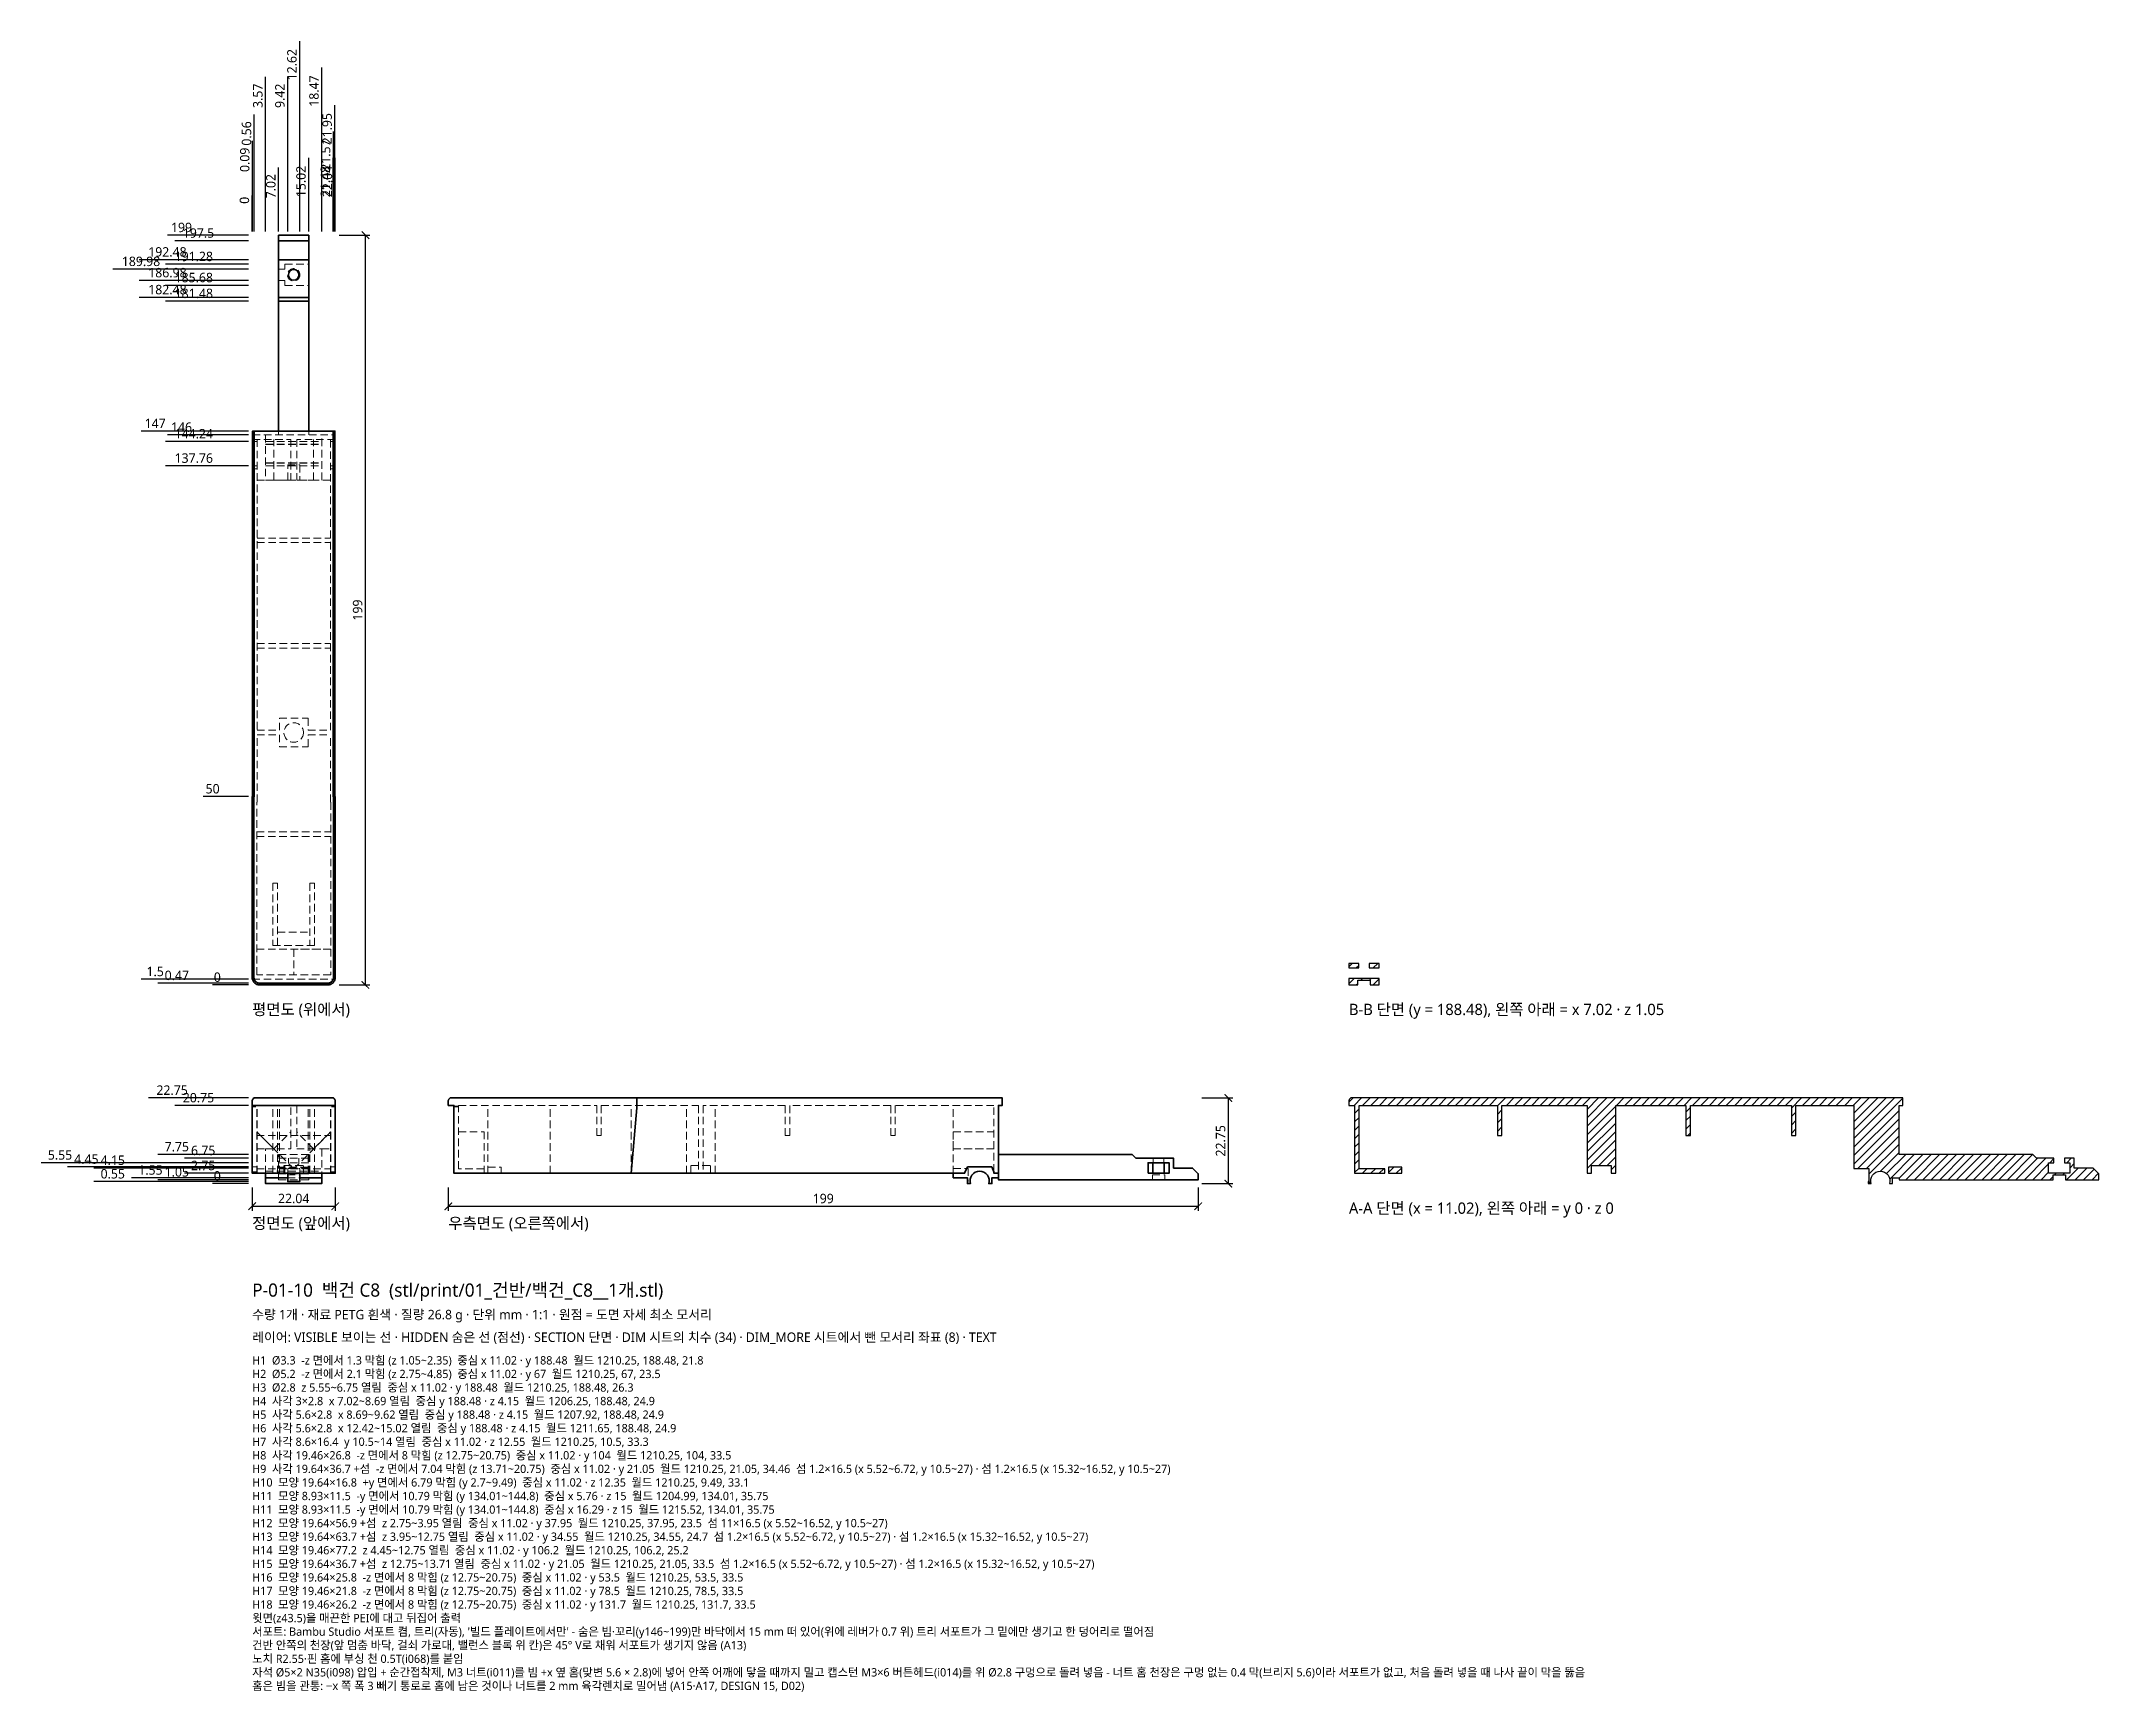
# Model space of a CAD drawing. Header units: millimetres. Extents: x -56 to 490, y -135 to 303.
import ezdxf

# ---------------------------------------------------------------- set-up
doc = ezdxf.new("R2010")
doc.units = ezdxf.units.MM
doc.linetypes.add('HIDDEN', pattern=[3, 2, -1])
for name, color, linetype, lineweight in [('DIM', 4, 'CONTINUOUS', 13), ('DIM_MORE', 3, 'CONTINUOUS', 13), ('HIDDEN', 8, 'HIDDEN', 18), ('SECTION', 5, 'CONTINUOUS', 25), ('TEXT', 7, 'CONTINUOUS', 18), ('VISIBLE', 7, 'CONTINUOUS', 35)]:
    doc.layers.add(name, color=color, linetype=linetype, lineweight=lineweight)
doc.styles.add('KR', font='malgun.ttf')
doc.dimstyles.new('TOCCATA', dxfattribs={"dimtxt": 2.5, "dimasz": 2, "dimexe": 1.2, "dimexo": 1, "dimgap": 0.8, "dimtad": 1, "dimdsep": 46, "dimtxsty": 'KR', "dimblk": 'ARCHTICK', "dimcen": 2.5, "dimazin": 3, "dimtfac": 0.5, "dimtmove": 2, "dimatfit": 3})

# ---------------------------------------------------------------- blocks, each defined once
blk = doc.blocks.new('_ARCHTICK')
at = {"color": 0, "linetype": 'BYBLOCK', "const_width": 0.15}
blk.add_lwpolyline([(-0.5, -0.5), (0.5, 0.5)], dxfattribs=at)

msp = doc.modelspace()

# ---------------------------------------------------------------- hatches: boundary and pattern name
at = {"layer": 'SECTION'}
h = msp.add_hatch(dxfattribs=at)
h.set_pattern_fill('ANSI31', scale=0.5)
h.paths.add_polyline_path([(293.64, 58.45), (291.04, 58.45), (291.04, 57.25), (293.64, 57.25)])
h.paths.add_polyline_path([(299.04, 58.45), (296.44, 58.45), (296.44, 57.25), (299.04, 57.25)])
h.paths.add_polyline_path([(293.39, 54.05), (296.69, 54.05), (296.69, 52.75), (299.04, 52.75), (299.04, 54.45), (291.04, 54.45), (291.04, 52.75), (293.39, 52.75)])
h = msp.add_hatch(dxfattribs=at)
h.set_pattern_fill('ANSI31', scale=0.5)
h.paths.add_polyline_path([(429.5, 0.58), (429.53, 1.18), (429.69, 1.75), (429.99, 2.26), (430.4, 2.7), (430.89, 3.03), (431.45, 3.23), (432.04, 3.3), (432.63, 3.23), (433.19, 3.03), (433.68, 2.7), (434.09, 2.26), (434.39, 1.75), (434.55, 1.18), (434.58, 0.58), (434.48, 0), (435.28, 0), (435.28, 1.55), (437.04, 1.55), (437.04, 1.05), (477.879, 1.05), (477.879, 2.35), (481.161, 2.35), (481.161, 1.05), (490.04, 1.05), (490.04, 2.65), (488.54, 4.15), (483.52, 4.15), (483.52, 6.75), (480.91, 6.75), (480.91, 5.55), (482.32, 5.55), (482.32, 2.75), (476.72, 2.75), (476.72, 5.55), (478.13, 5.55), (478.13, 6.75), (473.52, 6.75), (472.52, 7.75), (437.04, 7.75), (437.04, 20.75), (438.04, 20.75), (438.04, 22.75), (291.506, 22.75), (291.272, 22.517), (291.203, 22.438), (291.145, 22.351), (291.099, 22.257), (291.065, 22.158), (291.045, 22.055), (291.04, 21.982), (291.04, 20.75), (292.54, 20.75), (292.54, 2.75), (300.54, 2.75), (300.54, 3.95), (293.74, 3.95), (293.74, 20.75), (330.44, 20.75), (330.44, 12.75), (331.64, 12.75), (331.64, 20.75), (354.24, 20.75), (354.24, 2.75), (355.444, 2.75), (355.444, 4.85), (360.636, 4.85), (360.636, 2.75), (361.84, 2.75), (361.84, 20.75), (380.44, 20.75), (380.44, 12.75), (381.64, 12.75), (381.64, 20.75), (408.44, 20.75), (408.44, 12.75), (409.64, 12.75), (409.64, 20.75), (425.04, 20.75), (425.04, 4.05), (429.04, 4.05), (429.04, 0.55), (428.8, 0.55), (428.8, 0), (429.6, 0)])
h.paths.add_polyline_path([(305.04, 4.35), (301.54, 4.35), (301.54, 2.75), (305.04, 2.75)])

# ---------------------------------------------------------------- linework, layer by layer
at = {"layer": 'HIDDEN'}
for points in [[(7.02, 242.73), (8.69, 242.73), (8.69, 244.03), (15.02, 244.03)], [(7.02, 239.73), (8.69, 239.73), (8.69, 238.43), (15.02, 238.43)], [(0.09, 198.75), (21.95, 198.75)], [(0.09, 197.55), (10.22, 197.55), (10.22, 186.75)], [(0.09, 196.95), (1.29, 196.95)], [(1.29, 197.55), (1.29, 120.35), (7.22, 120.35), (7.22, 123.55), (14.82, 123.55), (14.82, 120.35), (20.75, 120.35)], [(1.29, 186.76), (5.745, 186.76), (5.745, 197.55)], [(3.57, 198.75), (3.57, 186.75), (18.47, 186.75), (18.47, 198.75)], [(3.57, 196.99), (18.47, 196.99)], [(10.22, 186.76), (5.765, 186.76), (5.765, 197.55)], [(7.02, 198.75), (7.02, 199.749)], [(21.95, 197.55), (11.82, 197.55), (11.82, 186.75)], [(11.82, 186.76), (16.275, 186.76), (16.275, 197.55)], [(15.02, 198.75), (15.02, 199.749)], [(20.75, 186.76), (16.295, 186.76), (16.295, 197.55)], [(20.75, 120.35), (20.75, 197.55)], [(20.75, 196.95), (21.95, 196.95)], [(3.57, 196.29), (18.47, 196.29)], [(3.57, 196.19), (18.47, 196.19)], [(3.57, 191.31), (18.47, 191.31)], [(3.57, 191.21), (18.47, 191.21)], [(0.09, 190.55), (1.29, 190.55)], [(0.09, 189.75), (1.29, 189.75)], [(3.57, 190.51), (18.47, 190.51)], [(9.42, 186.75), (9.42, 190.75), (12.62, 190.75), (12.62, 186.75)], [(20.75, 190.55), (21.95, 190.55)], [(20.75, 189.75), (21.95, 189.75)], [(1.29, 171.35), (20.75, 171.35)], [(1.29, 170.15), (20.75, 170.15)], [(1.29, 143.35), (20.75, 143.35)], [(1.29, 142.15), (20.75, 142.15)], [(20.75, 101.25), (20.84, 101.25), (20.84, 55.45), (1.2, 55.45), (1.2, 101.25), (1.29, 101.25), (1.29, 119.15), (7.22, 119.15), (7.22, 115.95), (14.82, 115.95), (14.82, 119.15), (20.75, 119.15)], [(20.75, 101.25), (20.75, 119.15)], [(0, 101.25), (0.09, 101.25)], [(21.95, 101.25), (22.04, 101.25)], [(1.2, 93.35), (20.84, 93.35)], [(1.2, 92.15), (20.84, 92.15)], [(6.72, 63.25), (6.72, 79.75), (5.52, 79.75), (5.52, 63.25), (16.52, 63.25), (16.52, 79.75), (15.32, 79.75), (15.32, 63.25)], [(6.72, 66.75), (15.32, 66.75)], [(1.2, 62.25), (20.84, 62.25)], [(1.2, 62.24), (11.01, 62.24), (11.01, 55.45)], [(20.84, 62.24), (11.03, 62.24), (11.03, 55.45)], [(0.064, 54.25), (21.976, 54.25)], [(0.09, 21.966), (0.096, 22.055), (0.116, 22.158), (0.15, 22.257), (0.196, 22.351), (0.254, 22.438), (0.323, 22.517), (0.557, 22.75)], [(0.09, 2.75), (0.09, 22.318)], [(21.483, 22.75), (21.717, 22.517), (21.786, 22.438), (21.844, 22.351), (21.89, 22.257), (21.924, 22.158), (21.944, 22.055), (21.95, 21.966)], [(21.95, 2.75), (21.95, 22.318)], [(1.2, 2.75), (1.2, 20.75)], [(1.29, 2.75), (1.29, 20.75)], [(3.57, 2.75), (3.57, 9.25), (10.22, 9.25), (10.22, 20.75)], [(5.52, 2.75), (5.52, 20.75)], [(6.72, 2.75), (6.72, 20.75)], [(7.22, 2.75), (7.22, 20.75)], [(11.82, 20.75), (11.82, 9.25), (18.47, 9.25), (18.47, 2.75)], [(14.82, 2.75), (14.82, 20.75)], [(15.32, 2.75), (15.32, 20.75)], [(16.52, 2.75), (16.52, 20.75)], [(20.75, 2.75), (20.75, 20.75)], [(20.84, 2.75), (20.84, 20.75)], [(61.54, 2.75), (61.54, 3.95), (54.74, 3.95), (54.74, 20.75), (91.44, 20.75), (91.44, 12.75), (92.64, 12.75), (92.64, 20.75), (118.44, 20.75), (118.44, 2.75)], [(62.54, 2.75), (62.54, 20.75)], [(79.04, 2.75), (79.04, 20.75)], [(100.54, 2.75), (100.54, 20.75)], [(115.24, 2.75), (115.24, 20.75)], [(196.84, 9.25), (196.84, 20.75), (170.64, 20.75), (170.64, 12.75), (169.44, 12.75), (169.44, 20.75), (142.64, 20.75), (142.64, 12.75), (141.44, 12.75), (141.44, 20.75), (119.64, 20.75), (119.64, 2.75)], [(122.84, 2.75), (122.84, 20.75)], [(186.04, 2.744), (186.04, 20.75)], [(11.01, 3.95), (1.2, 13.77)], [(1.2, 12.75), (20.84, 12.75)], [(5.745, 9.25), (1.29, 13.715)], [(5.765, 9.25), (10.22, 13.715)], [(11.03, 3.95), (20.84, 13.77)], [(16.275, 9.25), (11.82, 13.715)], [(16.295, 9.25), (20.75, 13.715)], [(54.74, 13.77), (61.53, 13.77), (61.53, 3.95)], [(196.84, 3.189), (196.84, 9.24), (186.05, 9.24), (186.05, 13.715), (196.84, 13.715)], [(1.29, 9.24), (3.57, 9.24)], [(7.02, 1.05), (7.02, 7.75), (15.02, 7.75), (15.02, 1.05), (7.02, 1.05)], [(7.02, 6.75), (15.02, 6.75)], [(7.02, 5.55), (15.02, 5.55)], [(8.69, 2.75), (8.69, 5.55)], [(9.62, 5.55), (9.62, 6.75)], [(12.42, 5.55), (12.42, 6.75)], [(18.47, 9.24), (20.75, 9.24)], [(186.04, 9.25), (196.84, 9.25)], [(239.13, 5.55), (239.13, 6.75)], [(241.91, 5.55), (241.91, 6.75)], [(0.09, 4.45), (1.29, 4.45)], [(0.09, 3.175), (1.29, 3.175)], [(1.2, 3.95), (20.84, 3.95)], [(3.57, 3.3), (18.47, 3.3)], [(6.72, 4.35), (15.32, 4.35)], [(7.02, 4.15), (15.02, 4.15)], [(7.02, 2.65), (15.02, 2.65)], [(8.426, 2.75), (8.426, 4.85), (13.62, 4.85), (13.62, 2.75)], [(9.37, 1.05), (9.37, 2.35), (12.67, 2.35), (12.67, 1.05)], [(9.42, 2.745), (9.42, 4.05), (12.62, 4.05), (12.62, 2.745)], [(9.42, 1.55), (12.62, 1.55)], [(20.75, 4.45), (21.95, 4.45)], [(20.75, 3.175), (21.95, 3.175)], [(62.54, 4.35), (66.04, 4.35), (66.04, 2.75)], [(116.441, 2.75), (116.441, 4.85), (121.639, 4.85), (121.639, 2.75)], [(186.04, 4.05), (190.04, 4.05), (190.04, 0.55), (189.8, 0.55)], [(238.879, 1.05), (238.879, 2.35), (242.161, 2.35), (242.161, 1.05)]]:
    msp.add_lwpolyline(points, dxfattribs=at)
for centre, radius in [((11.02, 241.23), 1.65), ((11.02, 119.75), 2.6)]:
    msp.add_circle(centre, radius, dxfattribs=at)
for centre, start, end in [((1, 55.25), -174.375, -90.00006), ((21.04, 55.25), -90.00009, -5.6249)]:
    msp.add_arc(centre, 1, start, end, dxfattribs=at)
at = {"layer": 'SECTION'}
for points in [[(293.64, 58.45), (291.04, 58.45), (291.04, 57.25), (293.64, 57.25)], [(299.04, 58.45), (296.44, 58.45), (296.44, 57.25), (299.04, 57.25)], [(293.39, 54.05), (296.69, 54.05), (296.69, 52.75), (299.04, 52.75), (299.04, 54.45), (291.04, 54.45), (291.04, 52.75), (293.39, 52.75)], [(429.5, 0.58), (429.53, 1.18), (429.69, 1.75), (429.99, 2.26), (430.4, 2.7), (430.89, 3.03), (431.45, 3.23), (432.04, 3.3), (432.63, 3.23), (433.19, 3.03), (433.68, 2.7), (434.09, 2.26), (434.39, 1.75), (434.55, 1.18), (434.58, 0.58), (434.48, 0), (435.28, 0), (435.28, 1.55), (437.04, 1.55), (437.04, 1.05), (477.879, 1.05), (477.879, 2.35), (481.161, 2.35), (481.161, 1.05), (490.04, 1.05), (490.04, 2.65), (488.54, 4.15), (483.52, 4.15), (483.52, 6.75), (480.91, 6.75), (480.91, 5.55), (482.32, 5.55), (482.32, 2.75), (476.72, 2.75), (476.72, 5.55), (478.13, 5.55), (478.13, 6.75), (473.52, 6.75), (472.52, 7.75), (437.04, 7.75), (437.04, 20.75), (438.04, 20.75), (438.04, 22.75), (291.506, 22.75), (291.272, 22.517), (291.203, 22.438), (291.145, 22.351), (291.099, 22.257), (291.065, 22.158), (291.045, 22.055), (291.04, 21.982), (291.04, 20.75), (292.54, 20.75), (292.54, 2.75), (300.54, 2.75), (300.54, 3.95), (293.74, 3.95), (293.74, 20.75), (330.44, 20.75), (330.44, 12.75), (331.64, 12.75), (331.64, 20.75), (354.24, 20.75), (354.24, 2.75), (355.444, 2.75), (355.444, 4.85), (360.636, 4.85), (360.636, 2.75), (361.84, 2.75), (361.84, 20.75), (380.44, 20.75), (380.44, 12.75), (381.64, 12.75), (381.64, 20.75), (408.44, 20.75), (408.44, 12.75), (409.64, 12.75), (409.64, 20.75), (425.04, 20.75), (425.04, 4.05), (429.04, 4.05), (429.04, 0.55), (428.8, 0.55), (428.8, 0), (429.6, 0)], [(305.04, 4.35), (301.54, 4.35), (301.54, 2.75), (305.04, 2.75)]]:
    msp.add_lwpolyline(points, close=True, dxfattribs=at)
at = {"layer": 'VISIBLE'}
for points in [[(7.02, 199.749), (7.02, 251.75), (15.02, 251.75), (15.02, 199.749)], [(7.02, 250.25), (15.02, 250.25)], [(7.02, 245.23), (15.02, 245.23)], [(7.02, 235.23), (15.02, 235.23)], [(7.02, 234.23), (15.02, 234.23)], [(0.557, 199.75), (0.557, 102.751), (0, 102.75), (0, 54.709), (0.008, 54.554), (0.036, 54.359), (0.084, 54.169), (0.15, 53.984), (0.234, 53.806), (0.335, 53.638), (0.452, 53.48), (0.584, 53.334), (0.73, 53.202), (0.888, 53.085), (1.056, 52.984), (1.234, 52.9), (1.419, 52.834), (1.609, 52.786), (1.804, 52.758), (1.959, 52.75), (20.081, 52.75), (20.236, 52.758), (20.431, 52.786), (20.621, 52.834), (20.806, 52.9), (20.984, 52.984), (21.152, 53.085), (21.31, 53.202), (21.456, 53.334), (21.588, 53.48), (21.705, 53.638), (21.806, 53.806), (21.89, 53.984), (21.956, 54.169), (22.004, 54.359), (22.032, 54.554), (22.04, 54.709), (22.04, 102.75), (21.483, 102.751), (21.483, 199.75)], [(0.09, 101.25), (0.09, 199.75), (21.95, 199.75), (21.95, 101.25)], [(0.467, 102.751), (0.466, 54.75), (0.473, 54.6), (0.495, 54.451), (0.532, 54.305), (0.582, 54.163), (0.647, 54.027), (0.724, 53.898), (0.814, 53.777), (0.915, 53.665), (1.027, 53.564), (1.148, 53.474), (1.277, 53.397), (1.413, 53.332), (1.555, 53.282), (1.701, 53.245), (1.85, 53.223), (2, 53.216), (20.04, 53.216), (20.19, 53.223), (20.339, 53.245), (20.485, 53.282), (20.627, 53.332), (20.763, 53.397), (20.892, 53.474), (21.013, 53.564), (21.125, 53.665), (21.226, 53.777), (21.316, 53.898), (21.393, 54.027), (21.458, 54.163), (21.508, 54.305), (21.545, 54.451), (21.567, 54.6), (21.574, 54.75), (21.573, 102.75)], [(0.004, 55.164), (0, 55.25)], [(22.036, 55.164), (22.04, 55.25)], [(0, 21.982), (0, 2.75), (22.04, 2.75), (22.04, 21.982), (22.035, 22.055)], [(0, 21.966), (0.005, 22.055)], [(0.005, 22.055), (0.025, 22.158), (0.06, 22.257)], [(0.005, 22.055), (0.026, 22.158), (0.06, 22.257)], [(0.06, 22.257), (0.106, 22.351), (0.164, 22.438), (0.106, 22.351)], [(0.164, 22.438), (0.233, 22.517), (0.466, 22.75)], [(0.466, 22.75), (21.574, 22.75), (21.808, 22.517)], [(21.808, 22.517), (21.573, 22.75)], [(21.808, 22.517), (21.876, 22.438)], [(21.808, 22.517), (21.876, 22.438)], [(21.876, 22.438), (21.935, 22.351), (21.981, 22.257)], [(21.981, 22.257), (21.934, 22.351)], [(21.981, 22.257), (22.014, 22.158)], [(22.035, 22.055), (22.014, 22.158)], [(22.035, 22.055), (22.015, 22.158)], [(22.035, 22.055), (22.04, 21.966)], [(234.52, 6.75), (244.52, 6.75), (244.52, 4.15), (249.54, 4.15), (251.04, 2.65), (251.04, 1.05), (198.04, 1.05), (198.04, 20.75), (199.04, 20.75), (199.04, 22.75), (52.506, 22.75), (52.272, 22.517), (52.203, 22.438), (52.145, 22.351), (52.099, 22.257), (52.065, 22.158), (52.045, 22.055), (52.04, 21.982), (52.04, 20.75), (53.54, 20.75), (53.54, 2.75), (189.04, 2.75), (189.84, 4.45), (196.24, 4.45), (196.84, 3.175)], [(102.041, 22.75), (102.04, 20.15), (100.54, 2.75)], [(0, 20.45), (1, 20.45)], [(0.064, 20.45), (0.064, 20.75), (21.976, 20.75), (21.976, 20.45)], [(21.04, 20.45), (22.04, 20.45)], [(53.54, 20.45), (54.54, 20.45)], [(198.04, 7.75), (233.52, 7.75)], [(234.52, 6.75), (233.52, 7.75)], [(237.72, 2.75), (243.32, 2.75), (243.32, 5.55), (237.72, 5.55), (237.72, 2.75)], [(239.02, 2.75), (239.02, 5.55)], [(242.02, 2.75), (242.02, 5.55)], [(3.57, 2.75), (3.57, 0), (18.47, 0), (18.47, 2.75)], [(3.57, 1.55), (9.42, 1.55)], [(9.42, 2.747), (9.42, 0.55), (12.62, 0.55), (12.62, 2.747)], [(12.62, 1.55), (18.47, 1.55)], [(186.04, 2.745), (186.04, 1.55), (189.8, 1.55), (189.8, 0), (190.6, 0), (190.5, 0.58), (190.53, 1.18), (190.69, 1.75), (190.99, 2.26), (191.4, 2.7), (191.89, 3.03), (192.45, 3.23), (193.04, 3.3), (193.63, 3.23), (194.19, 3.03), (194.68, 2.7), (195.09, 2.26), (195.39, 1.75)], [(198.04, 1.55), (196.28, 1.55), (196.28, 0), (195.48, 0), (195.58, 0.58), (195.55, 1.18), (195.39, 1.75)], [(198.04, 2.75), (196.84, 2.75), (196.84, 3.189)]]:
    msp.add_lwpolyline(points, dxfattribs=at)
msp.add_circle((11.02, 241.23), 1.4, dxfattribs=at)

# ---------------------------------------------------------------- texts
at = {"layer": 'TEXT', "style": 'KR'}
for s, height, p in [('평면도 (위에서)', 3, (0, 44.75)), ('B-B 단면 (y = 188.48), 왼쪽 아래 = x 7.02 · z 1.05', 3, (291.04, 44.75)), ('A-A 단면 (x = 11.02), 왼쪽 아래 = y 0 · z 0', 3, (291.04, -8)), ('정면도 (앞에서)', 3, (0, -12)), ('우측면도 (오른쪽에서)', 3, (52.04, -12)), ('P-01-10  백건 C8  (stl/print/01_건반/백건_C8__1개.stl)', 3.5, (0, -30)), ('수량 1개 · 재료 PETG 흰색 · 질량 26.8 g · 단위 mm · 1:1 · 원점 = 도면 자세 최소 모서리', 2.5, (0, -36)), ('레이어: VISIBLE 보이는 선 · HIDDEN 숨은 선 (점선) · SECTION 단면 · DIM 시트의 치수 (34) · DIM_MORE 시트에서 뺀 모서리 좌표 (8) · TEXT', 2.5, (0, -42)), ('H1  Ø3.3  -z 면에서 1.3 막힘 (z 1.05~2.35)  중심 x 11.02 · y 188.48  월드 1210.25, 188.48, 21.8', 2.2, (0, -48)), ('H2  Ø5.2  -z 면에서 2.1 막힘 (z 2.75~4.85)  중심 x 11.02 · y 67  월드 1210.25, 67, 23.5', 2.2, (0, -51.6)), ('H3  Ø2.8  z 5.55~6.75 열림  중심 x 11.02 · y 188.48  월드 1210.25, 188.48, 26.3', 2.2, (0, -55.2)), ('H4  사각 3×2.8  x 7.02~8.69 열림  중심 y 188.48 · z 4.15  월드 1206.25, 188.48, 24.9', 2.2, (0, -58.8)), ('H5  사각 5.6×2.8  x 8.69~9.62 열림  중심 y 188.48 · z 4.15  월드 1207.92, 188.48, 24.9', 2.2, (0, -62.4)), ('H6  사각 5.6×2.8  x 12.42~15.02 열림  중심 y 188.48 · z 4.15  월드 1211.65, 188.48, 24.9', 2.2, (0, -66)), ('H7  사각 8.6×16.4  y 10.5~14 열림  중심 x 11.02 · z 12.55  월드 1210.25, 10.5, 33.3', 2.2, (0, -69.6)), ('H8  사각 19.46×26.8  -z 면에서 8 막힘 (z 12.75~20.75)  중심 x 11.02 · y 104  월드 1210.25, 104, 33.5', 2.2, (0, -73.2)), ('H9  사각 19.64×36.7 +섬  -z 면에서 7.04 막힘 (z 13.71~20.75)  중심 x 11.02 · y 21.05  월드 1210.25, 21.05, 34.46  섬 1.2×16.5 (x 5.52~6.72, y 10.5~27) · 섬 1.2×16.5 (x 15.32~16.52, y 10.5~27)', 2.2, (0, -76.8)), ('H10  모양 19.64×16.8  +y 면에서 6.79 막힘 (y 2.7~9.49)  중심 x 11.02 · z 12.35  월드 1210.25, 9.49, 33.1', 2.2, (0, -80.4)), ('H11  모양 8.93×11.5  -y 면에서 10.79 막힘 (y 134.01~144.8)  중심 x 5.76 · z 15  월드 1204.99, 134.01, 35.75', 2.2, (0, -84)), ('H11  모양 8.93×11.5  -y 면에서 10.79 막힘 (y 134.01~144.8)  중심 x 16.29 · z 15  월드 1215.52, 134.01, 35.75', 2.2, (0, -87.6)), ('H12  모양 19.64×56.9 +섬  z 2.75~3.95 열림  중심 x 11.02 · y 37.95  월드 1210.25, 37.95, 23.5  섬 11×16.5 (x 5.52~16.52, y 10.5~27)', 2.2, (0, -91.2)), ('H13  모양 19.64×63.7 +섬  z 3.95~12.75 열림  중심 x 11.02 · y 34.55  월드 1210.25, 34.55, 24.7  섬 1.2×16.5 (x 5.52~6.72, y 10.5~27) · 섬 1.2×16.5 (x 15.32~16.52, y 10.5~27)', 2.2, (0, -94.8)), ('H14  모양 19.46×77.2  z 4.45~12.75 열림  중심 x 11.02 · y 106.2  월드 1210.25, 106.2, 25.2', 2.2, (0, -98.4)), ('H15  모양 19.64×36.7 +섬  z 12.75~13.71 열림  중심 x 11.02 · y 21.05  월드 1210.25, 21.05, 33.5  섬 1.2×16.5 (x 5.52~6.72, y 10.5~27) · 섬 1.2×16.5 (x 15.32~16.52, y 10.5~27)', 2.2, (0, -102)), ('H16  모양 19.64×25.8  -z 면에서 8 막힘 (z 12.75~20.75)  중심 x 11.02 · y 53.5  월드 1210.25, 53.5, 33.5', 2.2, (0, -105.6)), ('H17  모양 19.46×21.8  -z 면에서 8 막힘 (z 12.75~20.75)  중심 x 11.02 · y 78.5  월드 1210.25, 78.5, 33.5', 2.2, (0, -109.2)), ('윗면(z43.5)을 매끈한 PEI에 대고 뒤집어 출력', 2.2, (0, -116.4)), ('H18  모양 19.46×26.2  -z 면에서 8 막힘 (z 12.75~20.75)  중심 x 11.02 · y 131.7  월드 1210.25, 131.7, 33.5', 2.2, (0, -112.8)), ("서포트: Bambu Studio 서포트 켬, 트리(자동), '빌드 플레이트에서만' - 숨은 빔·꼬리(y146~199)만 바닥에서 15 mm 떠 있어(위에 레버가 0.7 위) 트리 서포트가 그 밑에만 생기고 한 덩어리로 떨어짐", 2.2, (0, -120)), ('노치 R2.55·핀 홈에 부싱 천 0.5T(i068)를 붙임', 2.2, (0, -127.2)), ('건반 안쪽의 천장(앞 멈춤 바닥, 걸쇠 가로대, 밸런스 블록 위 칸)은 45° V로 채워 서포트가 생기지 않음 (A13)', 2.2, (0, -123.6)), ('자석 Ø5×2 N35(i098) 압입 + 순간접착제, M3 너트(i011)를 빔 +x 옆 홈(맞변 5.6 × 2.8)에 넣어 안쪽 어깨에 닿을 때까지 밀고 캡스턴 M3×6 버튼헤드(i014)를 위 Ø2.8 구멍으로 돌려 넣음 - 너트 홈 천장은 구멍 없는 0.4 막(브리지 5.6)이라 서포트가 없고, 처음 돌려 넣을 때 나사 끝이 막을 뚫음', 2.2, (0, -130.8)), ('홈은 빔을 관통: −x 쪽 폭 3 빼기 통로로 홈에 남은 것이나 너트를 2 mm 육각렌치로 밀어냄 (A15·A17, DESIGN 15, D02)', 2.2, (0, -134.4))]:
    msp.add_text(s, height=height, dxfattribs=at).set_placement(p)

# ---------------------------------------------------------------- dimensions: what is measured, and where the dimension line sits
at = {"layer": 'DIM'}
for feature_location, offset, dtype, origin in [((21.95, 251.75), (0, 22), 1, (0, 52.75)), ((0.56, 251.75), (0, 22), 1, (0, 52.75)), ((21.57, 251.75), (0, 15), 1, (0, 52.75)), ((0.09, 251.75), (0, 15), 1, (0, 52.75)), ((15.02, 251.75), (0, 8), 1, (0, 52.75)), ((21.48, 251.75), (0, 8), 1, (0, 52.75)), ((22.04, 251.75), (0, 8), 1, (0, 52.75)), ((7.02, 251.75), (0, 8), 1, (0, 52.75)), ((0, 251.75), (0, 8), 1, (0, 52.75)), ((0, 251.75), (-15, 0), 0, (0, 52.75)), ((0, 250.25), (-8, 0), 0, (0, 52.75)), ((0, 242.73), (-22, 0), 0, (0, 52.75)), ((0, 245.23), (-15, 0), 0, (0, 52.75)), ((0, 244.03), (-8, 0), 0, (0, 52.75)), ((0, 239.73), (-15, 0), 0, (0, 52.75)), ((0, 238.43), (-8, 0), 0, (0, 52.75)), ((0, 235.23), (-15, 0), 0, (0, 52.75)), ((0, 234.23), (-8, 0), 0, (0, 52.75)), ((0, 199.75), (-22, 0), 0, (0, 52.75)), ((0, 198.75), (-15, 0), 0, (0, 52.75)), ((0, 196.99), (-8, 0), 0, (0, 52.75)), ((0, 190.51), (-8, 0), 0, (0, 52.75)), ((0, 102.75), (-8, 0), 0, (0, 52.75)), ((0, 54.25), (-22, 0), 0, (0, 52.75)), ((0, 53.22), (-15, 0), 0, (0, 52.75)), ((0, 52.75), (-8, 0), 0, (0, 52.75)), ((0, 22.75), (-15, 0), 0, (0, 0)), ((0, 20.75), (-8, 0), 0, (0, 0)), ((0, 7.75), (-15, 0), 0, (0, 0)), ((0, 6.75), (-8, 0), 0, (0, 0)), ((0, 2.75), (-8, 0), 0, (0, 0)), ((0, 1.55), (-22, 0), 0, (0, 0)), ((0, 1.05), (-15, 0), 0, (0, 0)), ((0, 0), (-8, 0), 0, (0, 0))]:
    msp.add_ordinate_dim(feature_location=feature_location, offset=offset, dtype=dtype, origin=origin, dimstyle='TOCCATA', dxfattribs=at).render()
for base, p1, p2 in [((30.04, 52.75), (22.04, 52.75), (22.04, 251.75)), ((259.04, 0), (251.04, 0), (251.04, 22.75))]:
    msp.add_linear_dim(base=base, p1=p1, p2=p2, angle=90, dimstyle='TOCCATA', dxfattribs=at).render()
for base, p1, p2 in [((0, -6), (0, 0), (22.04, 0)), ((52.04, -6), (52.04, 0), (251.04, 0))]:
    msp.add_linear_dim(base=base, p1=p1, p2=p2, dimstyle='TOCCATA', dxfattribs=at).render()
at = {"layer": 'DIM_MORE'}
for feature_location, offset, dtype, origin in [((12.62, 251.75), (0, 39), 1, (0, 52.75)), ((18.47, 251.75), (0, 32), 1, (0, 52.75)), ((3.57, 251.75), (0, 32), 1, (0, 52.75)), ((9.42, 251.75), (0, 32), 1, (0, 52.75)), ((0, 5.55), (-46, 0), 0, (0, 0)), ((0, 4.45), (-39, 0), 0, (0, 0)), ((0, 4.15), (-32, 0), 0, (0, 0)), ((0, 0.55), (-32, 0), 0, (0, 0))]:
    msp.add_ordinate_dim(feature_location=feature_location, offset=offset, dtype=dtype, origin=origin, dimstyle='TOCCATA', dxfattribs=at).render()

doc.saveas('drawing.dxf')
